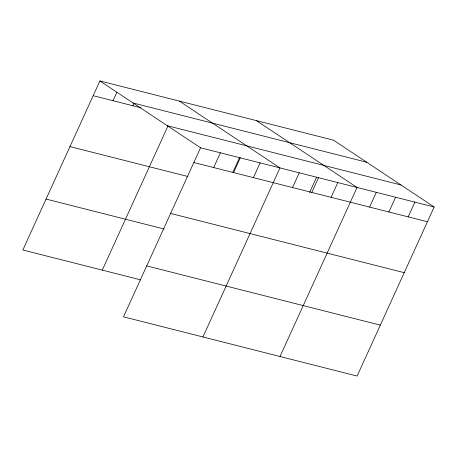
<?xml version="1.0" encoding="UTF-8"?>
<svg xmlns="http://www.w3.org/2000/svg" width="457" height="457" viewBox="0 0 457 457"><rect width="100%" height="100%" fill="white"/><g stroke="black" fill="none" stroke-linecap="round" stroke-linejoin="round"><path stroke-width="0.69" d="M434.15 207.004L200.549 147.782L123.51 316.827L357.111 376.054L434.15 207.004L333.49 140.173L99.889 80.946L22.85 249.996L140.819 279.901M113.028 100.729L116.826 92.394M132.884 105.761L134.05 103.196M102.277 270.133L167.953 126.012M213.687 167.559L220.405 152.815M232.859 172.289L239.531 157.648M233.544 172.592L240.262 157.848M253.401 177.624L260.119 162.881M202.937 336.963L279.975 167.919L179.315 101.083M292.526 187.547L299.244 172.803M309.657 192.471L316.615 177.196M311.8 192.431L318.518 177.687M331.074 197.315L337.792 182.577M280.021 356.506L357.06 187.461L256.4 120.631M369.616 207.09L376.334 192.346M388.89 211.974L395.608 197.23M408.158 216.864L414.876 202.12M133.107 103.002L366.708 162.229M93.171 95.69L141.099 107.841M167.331 125.726L400.932 184.948M193.831 162.521L427.432 221.748M69.967 146.611L187.93 176.522M170.627 213.442L404.228 272.669M46.054 199.075L164.023 228.986M146.714 265.905L380.315 325.133M99.889 80.946L200.549 147.782"/></g></svg>
